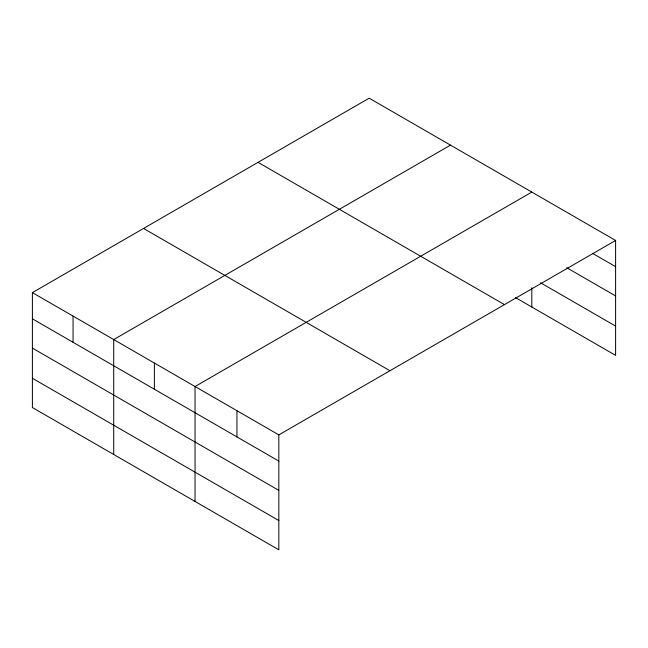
<?xml version="1.0" encoding="UTF-8"?>
<svg xmlns="http://www.w3.org/2000/svg" width="648" height="648" viewBox="0 0 648 648"><rect width="100%" height="100%" fill="white"/><g stroke="black" fill="none" stroke-linecap="round" stroke-linejoin="round"><path stroke-width="0.97" d="M32.4 292.621L278.826 434.889L278.826 549.82L32.4 407.543L32.4 292.621L369.174 98.18L615.6 240.457L615.6 355.379L515.379 297.521M450.498 145.136L113.716 339.568L113.716 454.499M531.814 192.083L195.04 386.516L195.04 501.447M278.826 434.889L615.6 240.457M592.912 253.554L615.6 266.652M566.725 267.713L615.6 295.934M540.545 282.771L615.6 326.098M258.042 162.348L504.46 304.617M143.54 228.452L389.958 370.729M32.4 318.816L278.826 461.093M32.4 348.098L278.826 490.374M32.4 378.27L278.826 520.538M531.814 287.825L531.814 307.006M236.933 410.702L236.933 436.906M154.378 363.042L154.378 389.246M73.062 316.094L73.062 342.29"/></g></svg>
